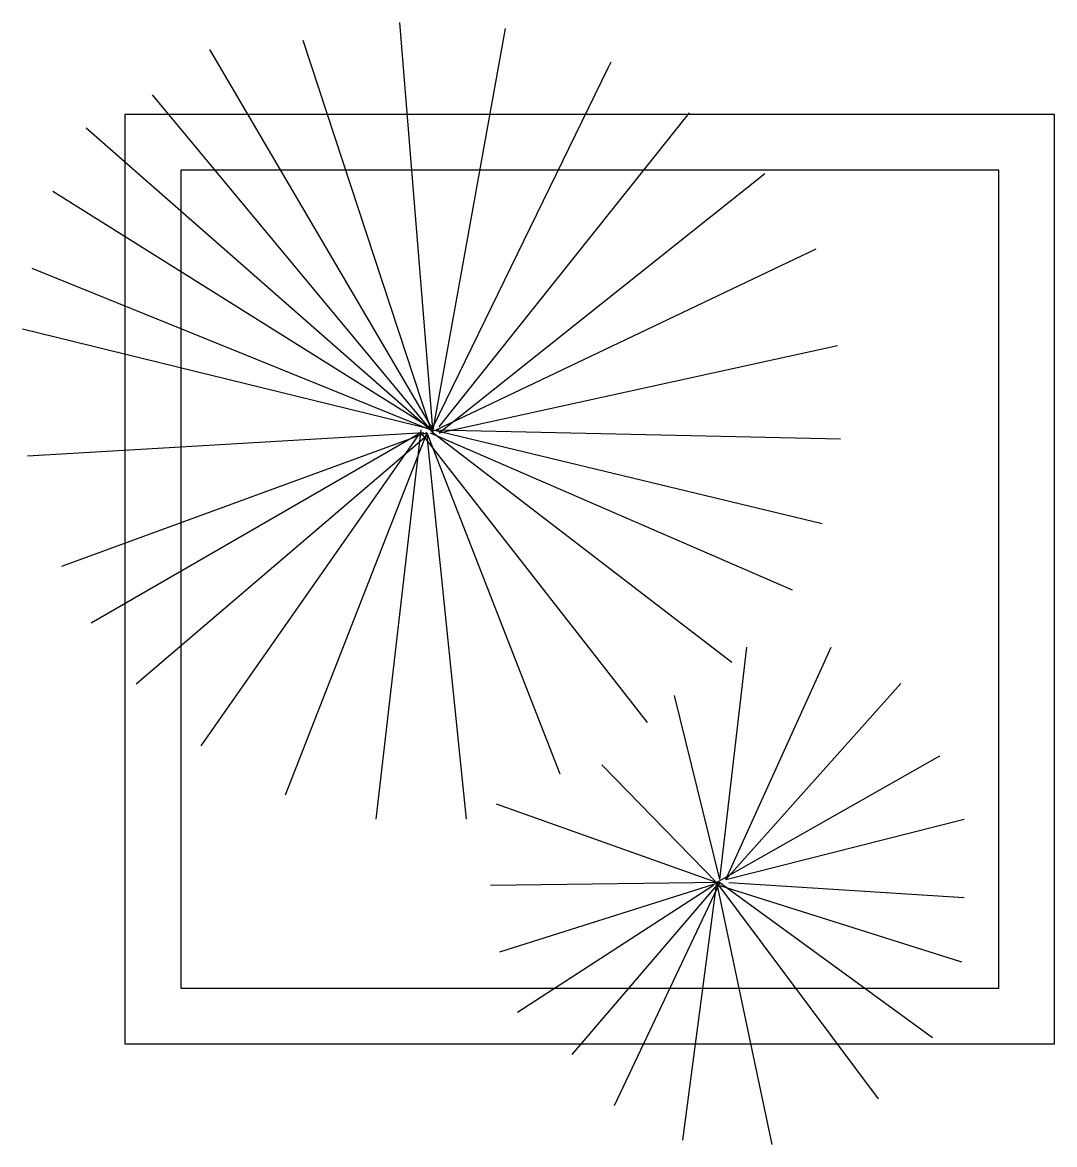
# Model space of a CAD drawing. Extents: x -0.055 to 0.5, y -0.554 to 0.049.
import ezdxf

# ---------------------------------------------------------------- set-up
doc = ezdxf.new("R2010")
doc.units = 0
doc.layers.get('0').update_dxf_attribs({"linetype": 'CONTINUOUS'})

msp = doc.modelspace()

# ---------------------------------------------------------------- linework, layer by layer
at = {"color": 0}
for p, q in [((0.16573, -0.17135), (0.14787, 0.04944)), ((0.16573, -0.16973), (0.20467, 0.04619)), ((0.1641, -0.1681), (0.09594, 0.0397)), ((0.16573, -0.16973), (0.04564, 0.03483)), ((0.16573, -0.1681), (0.25985, 0.02509)), ((0.25985, 0.02509), (0.26147, 0.02834)), ((0.16573, -0.17135), (0.0148, 0.01048)), ((0.16897, -0.1681), (0.30366, 0.00074)), ((0.1641, -0.16973), (-0.0209, -0.00738)), ((0.03, -0.03), (0.03, -0.47)), ((0.47, -0.03), (0.03, -0.03)), ((0.47, -0.47), (0.47, -0.03)), ((0.16897, -0.17135), (0.34423, -0.03173)), ((0.16573, -0.16973), (-0.03875, -0.04147)), ((0.16735, -0.16973), (0.37182, -0.07232)), ((0.1641, -0.16973), (-0.04989, -0.08294)), ((0.16573, -0.16973), (-0.0551, -0.11554)), ((0.16897, -0.17135), (0.38318, -0.12427)), ((0.16086, -0.17135), (-0.05231, -0.18389)), ((0.16248, -0.17135), (-0.03415, -0.24323)), ((0.15923, -0.17135), (-0.01806, -0.27368)), ((0.16248, -0.17297), (0.00612, -0.30658)), ((0.15761, -0.17297), (0.04077, -0.33971)), ((0.16248, -0.17135), (0.08621, -0.36617)), ((0.15923, -0.16973), (0.13489, -0.37915)), ((0.15923, -0.17135), (0.28094, -0.3272)), ((0.16248, -0.17135), (0.23388, -0.3548)), ((0.16248, -0.17297), (0.18358, -0.37915)), ((0.1641, -0.17135), (0.35884, -0.25577)), ((0.16573, -0.16973), (0.37507, -0.22005)), ((0.16573, -0.17135), (0.32638, -0.29473)), ((0.16735, -0.16973), (0.3848, -0.1746)), ((0.31989, -0.41162), (0.3345, -0.28662)), ((0.32314, -0.41162), (0.37994, -0.28662)), ((0.32314, -0.41162), (0.41726, -0.3061)), ((0.31989, -0.41162), (0.29555, -0.31259)), ((0.31827, -0.41325), (0.2566, -0.34993)), ((0.31827, -0.41325), (0.43836, -0.34506)), ((0.31827, -0.41325), (0.1998, -0.37104)), ((0.32314, -0.41162), (0.45134, -0.37915)), ((0.31989, -0.41325), (0.19656, -0.41487)), ((0.31989, -0.41325), (0.20143, -0.45059)), ((0.31665, -0.41487), (0.21116, -0.48305)), ((0.31827, -0.41487), (0.24037, -0.50578)), ((0.31989, -0.41325), (0.26309, -0.53338)), ((0.31827, -0.41325), (0.29981, -0.55177)), ((0.31827, -0.41325), (0.34803, -0.55417)), ((0.31827, -0.41325), (0.40505, -0.52966)), ((0.31989, -0.41325), (0.43443, -0.49658)), ((0.31989, -0.41487), (0.44995, -0.45596)), ((0.32476, -0.41325), (0.45134, -0.42136)), ((0.03, -0.47), (0.47, -0.47))]:
    msp.add_line(p, q, dxfattribs=at)
msp.add_lwpolyline([(0.5, 0), (0, 0), (0, -0.5), (0.5, -0.5)], close=True, dxfattribs=at)

doc.saveas('drawing.dxf')
